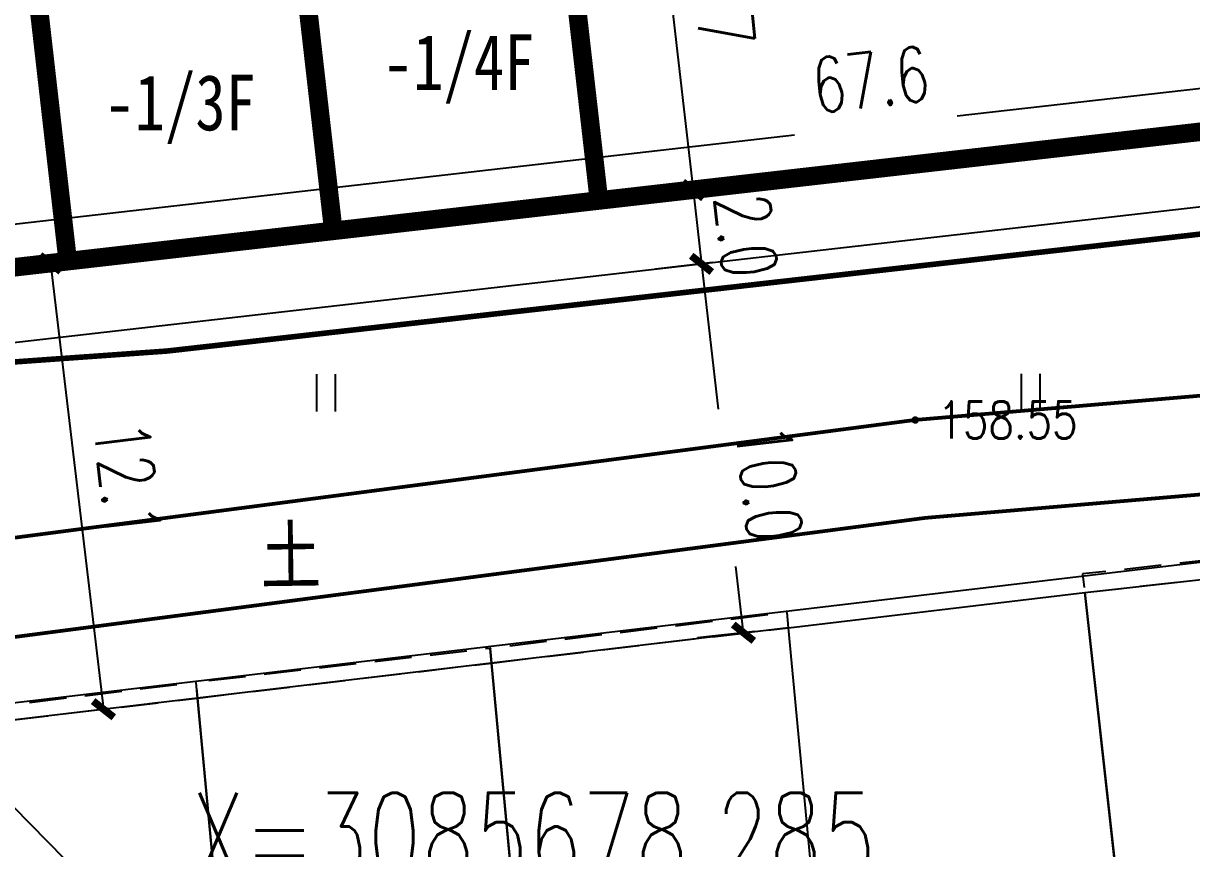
# Model space of a CAD drawing. Extents: x -809667 to 586099, y 3084146 to 3634412.
# Drawn here: x 381955.07 to 381986.54, y 3085664.1 to 3085686.32 of the extents above; entities that cross this region are included whole.
import ezdxf
from ezdxf.enums import TextEntityAlignment as Align

# ---------------------------------------------------------------- set-up
doc = ezdxf.new("R2010")
doc.units = 0
doc.header["$LTSCALE"] = 0.5
doc.header["$PDSIZE"] = 0.2
doc.linetypes.add('X3', pattern=[5, 4, -1])
doc.linetypes.add('X5', pattern=[3, 2, -1])
doc.layers.get('0').update_dxf_attribs({"linetype": 'CONTINUOUS'})
doc.layers.get('Defpoints').update_dxf_attribs({"linetype": 'CONTINUOUS'})
for name, color, linetype in [('0-人行道线', 46, 'CONTINUOUS'), ('DIM_COOR', 3, 'CONTINUOUS'), ('dxt', 252, 'CONTINUOUS'), ('GCD', 252, 'CONTINUOUS'), ('JMD', 7, 'CONTINUOUS'), ('PUB_DIM', 3, 'CONTINUOUS'), ('建筑', 7, 'CONTINUOUS'), ('文字', 7, 'CONTINUOUS'), ('道路', 4, 'CONTINUOUS')]:
    doc.layers.add(name, color=color, linetype=linetype)
doc.styles.add('_TCH_DIM', font='SIMPLEX', dxfattribs={"bigfont": 'GBCBIG'})
doc.styles.add('_TCH_DIM_T3', font='SIMPLEX', dxfattribs={"width": 0.7058823529411765, "bigfont": 'GBCBIG'})
doc.styles.add('HZ', font='', dxfattribs={"width": 0.8})
doc.styles.get("Standard").update_dxf_attribs({"font": 'rs.shx', "bigfont": 'hztxt.shx'})
doc.styles.get('HZ').set_extended_font_data('NSimSun')
doc.linetypes.add('443', pattern='A,5,[169,AAA.SHX,S=0.83,R=0,X=0,Y=0],5', length=10)
doc.dimstyles.new('_TCH_ARCH&&1', dxfattribs={"dimtxt": 1.4875, "dimasz": 0.5, "dimexe": 1.25, "dimexo": 1.5, "dimgap": 0.6312500000000001, "dimtad": 1, "dimdec": 1, "dimzin": 0, "dimdsep": 46, "dimtxsty": '_TCH_DIM_T3', "dimblk": 'ARCHTICK', "dimcen": 0.09, "dimclrt": 7, "dimazin": 2, "dimtfac": 1, "dimtdec": 1, "dimtix": 1, "dimtmove": 2, "dimatfit": 3, "dimfxl": 0, "dimtolj": 1, "dimtzin": 0, "dimarcsym": 0})

# ---------------------------------------------------------------- blocks, each defined once
blk = doc.blocks.new('gc121')
at = {"color": 0}
for p, q in [((-0.5, -1), (-0.5, 1)), ((0.5, -1), (0.5, 1))]:
    blk.add_line(p, q, dxfattribs=at)
blk = doc.blocks.new('GC200')
at = {"color": 0, "linetype": 'Continuous', "const_width": 0.2, "flags": 128}
blk.add_lwpolyline([(-0.1, 0, 1), (0.1, 0, 1)], format="xyb", close=True, dxfattribs=at)
blk = doc.blocks.new('_ArchTick')
at = {"color": 0, "linetype": 'ByBlock', "const_width": 0.4}
blk.add_lwpolyline([(-0.5, -0.5), (0.5, 0.5)], dxfattribs=at)
blk = doc.blocks.new('*D88')
at = {"layer": 'Defpoints', "color": 0, "linetype": 'Continuous', "transparency": 16777216}
for p in [(382008.8835281969, 3085687.09532307), (382009.0142091614, 3085685.951464867), (381941.8942190117, 3085678.283289722)]:
    blk.add_point(p, dxfattribs=at)
at = {"layer": 'PUB_DIM', "color": 0, "linetype": 'Continuous', "lineweight": -2, "transparency": 16777216}
for p, q in [((382008.8439480324, 3085687.44177059), (382008.7416439228, 3085688.337244506)), ((382008.8835281969, 3085687.09532307), (381980.2258346177, 3085683.821302721)), ((381941.7635380471, 3085679.427147926), (381975.8418519492, 3085683.320451233)), ((381941.7239578826, 3085679.773595445), (381941.621653773, 3085680.669069362))]:
    blk.add_line(p, q, dxfattribs=at)
at = {"layer": 'PUB_DIM', "color": 0, "linetype": 'Continuous', "lineweight": -2, "transparency": 16777216, "xscale": 0.5, "yscale": 0.5, "zscale": 0.5}
for p, rotation in [((382008.8835281969, 3085687.09532307), 6.517542767539664), ((381941.7635380471, 3085679.427147926), 186.5175427675397)]:
    blk.add_blockref('_ArchTick', p, dxfattribs=dict(at, rotation=rotation))
at = {"layer": 'PUB_DIM', "color": 7, "linetype": 'Continuous', "transparency": 16777216, "insert": (381977.8922406065, 3085684.810333576), "char_height": 1.4875, "attachment_point": 5, "rotation": 6.517542767539663, "style": '_TCH_DIM_T3'}
blk.add_mtext('\\A1;67.6', dxfattribs=at)
blk = doc.blocks.new('*D91')
at = {"layer": 'Defpoints', "color": 0, "linetype": 'Continuous', "transparency": 16777216}
for p in [(381955.769004533, 3085679.857713305), (381957.2280065999, 3085667.856322928), (381957.1970386482, 3085667.852639212)]:
    blk.add_point(p, dxfattribs=at)
at = {"layer": 'PUB_DIM', "color": 0, "linetype": 'Continuous', "lineweight": -2, "transparency": 16777216}
for p, q in [((381955.7999724849, 3085679.861397022), (381957.2280065999, 3085667.856322928)), ((381957.2585035608, 3085680.034893005), (381957.0412216747, 3085680.009046772)), ((381958.686537676, 3085668.029818912), (381958.4692557898, 3085668.003972678))]:
    blk.add_line(p, q, dxfattribs=at)
at = {"layer": 'PUB_DIM', "color": 0, "linetype": 'Continuous', "lineweight": -2, "transparency": 16777216, "xscale": 0.5, "yscale": 0.5, "zscale": 0.5}
for p, rotation in [((381955.7999724849, 3085679.861397022), 96.78360328950338), ((381957.2280065999, 3085667.856322928), 276.7836032895033)]:
    blk.add_blockref('_ArchTick', p, dxfattribs=dict(at, rotation=rotation))
at = {"layer": 'PUB_DIM', "color": 7, "linetype": 'Continuous', "transparency": 16777216, "insert": (381957.8793636514, 3085674.0212747), "char_height": 1.4875, "attachment_point": 5, "rotation": 276.7836032895034, "style": '_TCH_DIM_T3'}
blk.add_mtext('\\A1;12.1', dxfattribs=at)
blk = doc.blocks.new('*D98')
at = {"layer": 'Defpoints', "color": 0, "linetype": 'Continuous', "transparency": 16777216}
for p in [(381975.1265822484, 3085680.051038791), (381976.2584642056, 3085670.120044292), (381974.4675064277, 3085669.915920446)]:
    blk.add_point(p, dxfattribs=at)
at = {"layer": 'PUB_DIM', "color": 0, "linetype": 'Continuous', "lineweight": -2, "transparency": 16777216}
for p, q in [((381973.6362310161, 3085679.881176481), (381972.0936651103, 3085679.705363019)), ((381973.3356244705, 3085679.846914945), (381973.7812314525, 3085675.937213533)), ((381974.4675064277, 3085669.915920446), (381974.2639235177, 3085671.702132114)), ((381974.7681129734, 3085669.950181982), (381973.2255470675, 3085669.77436852))]:
    blk.add_line(p, q, dxfattribs=at)
at = {"layer": 'PUB_DIM', "color": 0, "linetype": 'Continuous', "lineweight": -2, "transparency": 16777216, "xscale": 0.5, "yscale": 0.5, "zscale": 0.5}
for p, rotation in [((381973.3356244705, 3085679.846914945), 96.50221015701217), ((381974.4675064277, 3085669.915920446), 276.5022101570122)]:
    blk.add_blockref('_ArchTick', p, dxfattribs=dict(at, rotation=rotation))
at = {"layer": 'PUB_DIM', "color": 7, "linetype": 'Continuous', "transparency": 16777216, "insert": (381975.1562010046, 3085673.948877206), "char_height": 1.4875, "attachment_point": 5, "rotation": 276.5022101570122, "style": '_TCH_DIM_T3'}
blk.add_mtext('\\A1;10.0', dxfattribs=at)
blk = doc.blocks.new('*D99')
at = {"layer": 'Defpoints', "color": 0, "linetype": 'Continuous', "transparency": 16777216}
for p in [(381974.9000991679, 3085682.038173766), (381973.3356244704, 3085679.846914944), (381975.1265822483, 3085680.05103879)]:
    blk.add_point(p, dxfattribs=at)
at = {"layer": 'PUB_DIM', "color": 0, "linetype": 'Continuous', "lineweight": -2, "transparency": 16777216}
for p, q in [((381973.4097479357, 3085681.868311455), (381971.8671820298, 3085681.692497994)), ((381973.10914139, 3085681.83404992), (381973.3356244704, 3085679.846914944)), ((381973.6362310161, 3085679.88117648), (381972.0936651102, 3085679.705363018))]:
    blk.add_line(p, q, dxfattribs=at)
at = {"layer": 'PUB_DIM', "color": 0, "linetype": 'Continuous', "lineweight": -2, "transparency": 16777216, "xscale": 0.5, "yscale": 0.5, "zscale": 0.5}
for p, rotation in [((381973.10914139, 3085681.83404992), 96.50221015706457), ((381973.3356244704, 3085679.846914944), 276.5022101570646)]:
    blk.add_blockref('_ArchTick', p, dxfattribs=dict(at, rotation=rotation))
at = {"layer": 'PUB_DIM', "color": 7, "linetype": 'Continuous', "transparency": 16777216, "insert": (381974.5361672119, 3085680.608260014), "char_height": 1.4875, "attachment_point": 5, "rotation": 276.5022101570646, "style": '_TCH_DIM_T3'}
blk.add_mtext('\\A1;2.0', dxfattribs=at)
blk = doc.blocks.new('*D100')
at = {"layer": 'Defpoints', "color": 0, "linetype": 'Continuous', "transparency": 16777216}
for p in [(381973.7998101087, 3085691.691466072), (381974.9000417917, 3085682.038167226), (381973.1091413901, 3085681.834049919)]:
    blk.add_point(p, dxfattribs=at)
at = {"layer": 'PUB_DIM', "color": 0, "linetype": 'Continuous', "lineweight": -2, "transparency": 16777216}
for p, q in [((381972.3094588764, 3085691.521603761), (381970.7669503469, 3085691.345796839)), ((381972.0089097071, 3085691.487348765), (381973.1091413901, 3085681.834049919)), ((381973.4096905594, 3085681.868304916), (381971.8671820299, 3085681.692497994))]:
    blk.add_line(p, q, dxfattribs=at)
at = {"layer": 'PUB_DIM', "color": 0, "linetype": 'Continuous', "lineweight": -2, "transparency": 16777216, "xscale": 0.5, "yscale": 0.5, "zscale": 0.5}
for p, rotation in [((381972.0089097071, 3085691.487348765), 96.50221015728935), ((381973.1091413901, 3085681.834049919), 276.5022101572893)]:
    blk.add_blockref('_ArchTick', p, dxfattribs=dict(at, rotation=rotation))
at = {"layer": 'PUB_DIM', "color": 7, "linetype": 'Continuous', "transparency": 16777216, "insert": (381973.9251808453, 3085686.81640646), "char_height": 1.4875, "attachment_point": 5, "rotation": 276.5022101572893, "style": '_TCH_DIM_T3'}
blk.add_mtext('\\A1;9.7', dxfattribs=at)

msp = doc.modelspace()

# ---------------------------------------------------------------- linework, layer by layer
at = {"layer": '0-人行道线', "linetype": 'Continuous', "flags": 128}
msp.add_lwpolyline([(382021.8219837931, 3085680.57497957), (382019.0468982458, 3085676.706910052, -0.2137556990850618), (381983.7168078596, 3085656.134722489), (381883.6169165751, 3085645.472169963)], format="xyb", dxfattribs=at)
at = {"layer": 'DIM_COOR', "color": 3, "linetype": 'Continuous'}
msp.add_line((381941.9604745386, 3085678.285079606), (381957.5975891819, 3085662.386943463), dxfattribs=at)
at = {"layer": 'dxt', "color": 252, "linetype": '443', "const_width": 0.15, "flags": 128}
msp.add_lwpolyline([(381947.9533, 3085676.7166), (381958.938, 3085677.5), (381989.875, 3085681), (382023.219, 3085684.75), (382011.438, 3085700.5), (382011.219, 3085700.75)], dxfattribs=at)
at = {"layer": 'dxt', "color": 252, "linetype": 'X3', "const_width": 0.1, "flags": 128}
msp.add_lwpolyline([(381864.9962192192, 3085663.508647239), (381931.3598582021, 3085669.629890288), (381937.9899251889, 3085670.661279934), (381949.4149822648, 3085671.766082564), (381979.0865881023, 3085675.644845555), (381996.5349289954, 3085677.127640522), (382028.4311779727, 3085683.46676409)], dxfattribs=at)
at = {"layer": 'dxt', "color": 252, "linetype": 'Continuous', "const_width": 0.1, "flags": 128}
msp.add_lwpolyline([(381949.7585970378, 3085669.137512262), (381979.3707769313, 3085673.008507201), (381996.6273688442, 3085674.475007121), (382001.411835373, 3085674.58673946)], dxfattribs=at)
at = {"layer": 'dxt', "color": 252, "linetype": 'X5', "flags": 128}
for points, elevation in [([(381983.656, 3085671), (381999.375, 3085672.75), (381999.3196368485, 3085673.247287645), (381983.6006368486, 3085671.497287644)], -862.685), ([(381959.758685592, 3085668.157353635), (381967.67867594, 3085669.099456642), (381967.6416684417, 3085669.494203291), (381959.7215172435, 3085668.577472235)], -859.551), ([(381951.7542000276, 3085667.205199706), (381959.758685592, 3085668.157353635), (381959.7215172435, 3085668.577472235), (381951.7208848362, 3085667.600385564)], -859.551)]:
    msp.add_lwpolyline(points, close=True, dxfattribs=dict(at, elevation=elevation))
at = {"layer": 'dxt', "color": 252, "linetype": 'Continuous', "flags": 128}
for points in [[(381983.656, 3085671), (381999.375, 3085672.75), (381999.8842295629, 3085668.175954571), (381994.6099775447, 3085667.588770843), (381995.1379522467, 3085662.84635122), (382000.4122042649, 3085663.433534949), (382001.0195925402, 3085657.97779992), (381995.745340522, 3085657.390616192), (381995.594, 3085658.75), (381990.1321057025, 3085658.141926012), (381989.4697915034, 3085664.091021381), (381984.4869378193, 3085663.536279098)], [(381976.9321548882, 3085656.72901452), (381975.6830595258, 3085670.05159844), (381983.656, 3085671), (381985.0745718553, 3085658.257982292), (381976.8613659239, 3085657.484096806)], [(381967.67867594, 3085669.099456642), (381968.9089215874, 3085655.976836398), (381976.9321548882, 3085656.72901452), (381975.6830595258, 3085670.05159844)]]:
    msp.add_lwpolyline(points, close=True, dxfattribs=at)
at = {"layer": 'dxt', "color": 252, "linetype": 'X5', "flags": 128}
msp.add_lwpolyline([(381967.6773211766, 3085669.099311745), (381975.6830595258, 3085670.05159844), (381975.64408539, 3085670.459095126), (381967.6416684417, 3085669.494203291)], close=True, dxfattribs=at)
at = {"layer": 'dxt', "color": 252, "linetype": 'Continuous', "elevation": -859.551, "flags": 128}
for points in [[(381961.1813891577, 3085652.981848984), (381969.1199293317, 3085653.726087125), (381967.67867594, 3085669.099456642), (381959.7586855969, 3085668.157353635), (381960.9703814134, 3085655.232598257)], [(381951.7542000276, 3085667.205199706), (381952.9471481123, 3085654.480420135), (381960.9703814134, 3085655.232598257), (381959.7586855969, 3085668.157353635)]]:
    msp.add_lwpolyline(points, close=True, dxfattribs=at)
at = {"layer": '建筑', "color": 142, "linetype": 'Continuous', "const_width": 0.5, "flags": 128}
msp.add_lwpolyline([(381931.8096852747, 3085703.703557182), (381979.0923088545, 3085737.471012359), (381987.6936476133, 3085725.427052849), (381995.7920580579, 3085715.33302536), (382012.1729915193, 3085694.809929899), (382008.4866790345, 3085685.885418341), (381934.8070066106, 3085677.467826716)], close=True, dxfattribs=at)
at = {"layer": '建筑', "linetype": 'Continuous', "const_width": 0.5, "flags": 128}
for points in [[(381941.9604745386, 3085678.285079606), (382008.4866792721, 3085685.885417734), (382012.1729915193, 3085694.809929899), (381995.7922212305, 3085715.332819997), (381989.8521573907, 3085710.591971803), (382002.0122544013, 3085695.357014582), (382000.9016677173, 3085692.66829922), (381948.3506389345, 3085686.664566404), (381948.1122732537, 3085688.750994405), (381940.8594521083, 3085687.922389896)], [(381955.4047529605, 3085687.470466713), (381956.2674097141, 3085679.919584389), (382008.4866792721, 3085685.885417734), (382012.1729915193, 3085694.809929899), (381995.7920569601, 3085715.333025812), (381989.8521573907, 3085710.591971803), (382002.0122544013, 3085695.357014582), (382000.9016676549, 3085692.668299068)], [(381962.5582203916, 3085688.287720475), (381963.4208771452, 3085680.736838152), (382008.4866792721, 3085685.885417734), (382012.1729915193, 3085694.809929899), (381995.7920569601, 3085715.333025812), (381989.8521573907, 3085710.591971803), (382002.0122544013, 3085695.357014582), (382000.9016676549, 3085692.668299068)], [(381969.7116878227, 3085689.104974238), (381970.5743445762, 3085681.554091915), (382008.4866792721, 3085685.885417734), (382012.1729915193, 3085694.809929899), (381995.7920569601, 3085715.333025812), (381989.8521573907, 3085710.591971803), (382002.0122544013, 3085695.357014582), (382000.9016676549, 3085692.668299068)]]:
    msp.add_lwpolyline(points, close=True, dxfattribs=at)
at = {"layer": '建筑', "linetype": 'Continuous', "const_width": 0.1, "flags": 128}
for points in [[(381969.5836799628, 3085691.209791027), (381970.6956286429, 3085681.613151264)], [(381962.4302033178, 3085690.392536563), (381963.5434792345, 3085680.784442123)], [(381955.2767266728, 3085689.575282099), (381956.3913298261, 3085679.955732982)]]:
    msp.add_lwpolyline(points, dxfattribs=at)
at = {"layer": '文字', "color": 3, "linetype": 'Continuous'}
msp.add_line((381989.219743596, 3085681.657302398, -859.056), (381864.5607931779, 3085667.399261478, -859.056), dxfattribs=at)
at = {"layer": '道路', "linetype": 'Continuous'}
msp.add_line((381855.0392066927, 3085656.199984591, -859.056), (381990.5846768254, 3085672.274822472, -859.056), dxfattribs=at)
at = {"layer": '道路', "linetype": 'Continuous', "flags": 128}
msp.add_lwpolyline([(382024.9503038155, 3085676.358061285), (382023.1095068646, 3085673.792255491, -0.2137556990853739), (381984.2464074398, 3085651.162849172), (381868.100073037, 3085638.791043614)], format="xyb", dxfattribs=at)

# ---------------------------------------------------------------- block references
at = {"layer": 'dxt', "color": 8, "linetype": 'Continuous', "xscale": 0.5, "yscale": 0.5}
for p in [(381963.226244703, 3085676.374125503), (381982.2074753915, 3085676.388819308)]:
    msp.add_blockref('gc121', p, dxfattribs=at)
at = {"layer": 'GCD', "color": 8, "linetype": 'Continuous'}
ref = msp.add_blockref('GC200', (381979.0918187034, 3085675.643008837, 158.5495959995314), dxfattribs=dict(at, xscale=0.5, yscale=0.5, zscale=0.5))
ref.add_attrib('height', '158.55', dxfattribs={"linetype": 'Continuous', "height": 1, "width": 0.8}).set_placement((381979.6918187034, 3085675.643008837, 158.5495959995314), align=Align.MIDDLE_LEFT)

# ---------------------------------------------------------------- texts
at = {"layer": 'DIM_COOR', "color": 7, "linetype": 'Continuous', "style": '_TCH_DIM', "width": 0.7058823529411765}
msp.add_text('X=3085678.285', height=2.38, dxfattribs=at).set_placement((381959.5975891819, 3085663.226943463))
at = {"layer": 'dxt', "color": 252, "linetype": 'Continuous', "style": 'HZ', "width": 0.8}
msp.add_text('土', height=1.5, rotation=0.8, dxfattribs=at).set_placement((381962.2734336953, 3085672.070141351, 0.7154099168255925), align=Align.MIDDLE)
at = {"layer": 'JMD', "linetype": 'Continuous', "style": 'HZ', "width": 0.8}
for s, p in [('-1/4F', (381966.7943431649, 3085685.154869947)), ('-1/3F', (381959.2952797254, 3085684.070277124))]:
    msp.add_text(s, height=1.5, dxfattribs=at).set_placement(p, align=Align.MIDDLE)

# ---------------------------------------------------------------- dimensions: what is measured, and where the dimension line sits
at = {"layer": 'PUB_DIM', "linetype": 'Continuous'}
for p1, p2, distance, picture, middle in [((381973.7998101087, 3085691.691466072), (381974.9000417917, 3085682.038167227), -1.8024949719855607, '*D100', (381973.9251808453, 3085686.81640646)), ((381955.769004533, 3085679.857713305), (381957.1970386481, 3085667.852639212), 0.031186275823361198, '*D91', (381957.8793636514, 3085674.0212747))]:
    dim = msp.add_aligned_dim(p1=p1, p2=p2, distance=distance, dimstyle='_TCH_ARCH&&1', dxfattribs=at)
    dim.commit()
    dim.dimension.update_dxf_attribs({"geometry": picture, "text_midpoint": middle})
for base, p1, p2, angle, picture, middle in [((382008.8835281969, 3085687.09532307), (381941.8942190117, 3085678.283289722), (382009.0142091615, 3085685.951464866), 6.517542766754897, '*D88', (381977.8922406065, 3085684.810333576)), ((381973.3356244704, 3085679.846914944), (381974.9000991679, 3085682.038173766), (381975.1265822484, 3085680.05103879), 276.5022101603781, '*D99', (381974.5361672119, 3085680.608260014)), ((381974.4675064277, 3085669.915920446), (381975.1265822484, 3085680.05103879), (381976.2584642056, 3085670.120044291), 276.5022101566807, '*D98', (381975.1562010046, 3085673.948877206))]:
    dim = msp.add_linear_dim(base=base, p1=p1, p2=p2, angle=angle, dimstyle='_TCH_ARCH&&1', dxfattribs=at)
    dim.commit()
    dim.dimension.update_dxf_attribs({"geometry": picture, "text_midpoint": middle, "dimtype": 129})

doc.saveas('drawing.dxf')
